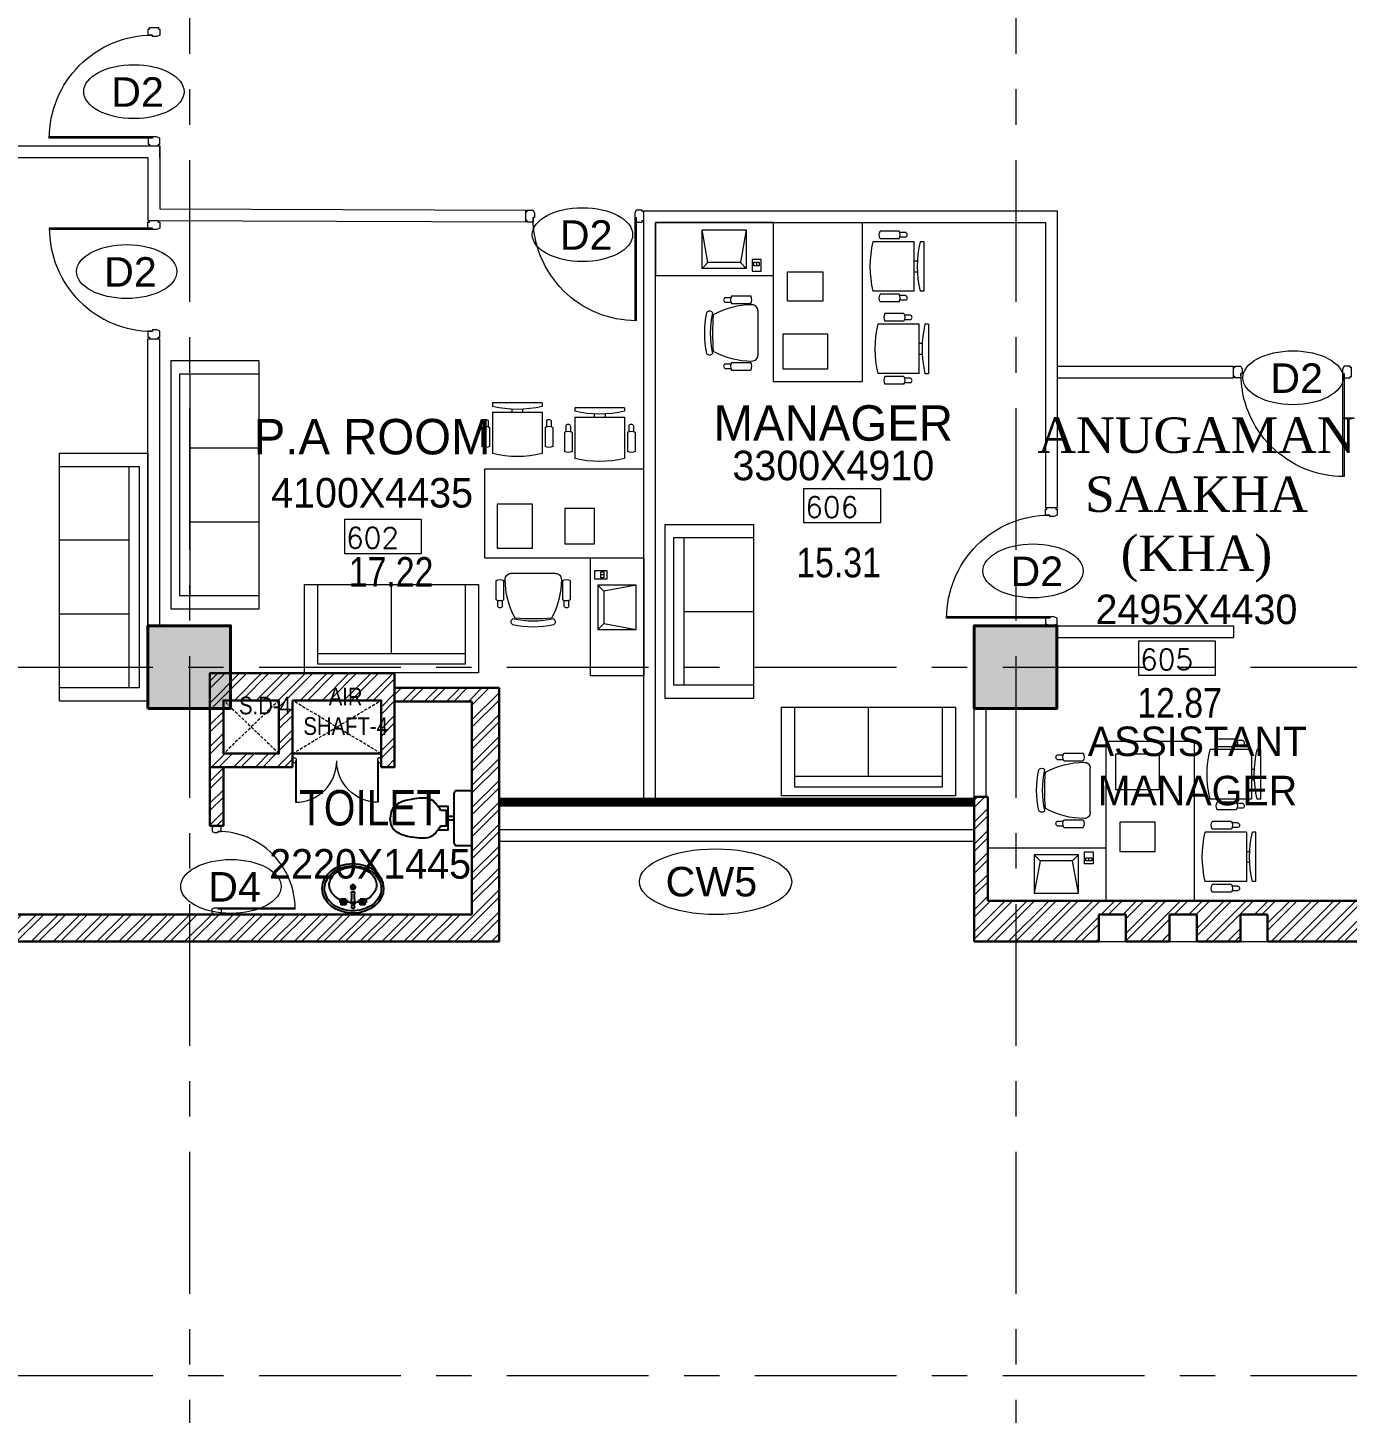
# Model space of a CAD drawing. Header units: millimetres. Extents: x 24487468 to 24959437, y -333213 to 842934.
# Drawn here: x 24732877 to 24744057, y 304303 to 316038 of the extents above; entities that cross this region are included whole.
import ezdxf

# ---------------------------------------------------------------- set-up
doc = ezdxf.new("R2010")
doc.units = ezdxf.units.MM
doc.header["$MEASUREMENT"] = 0
doc.linetypes.add('Centreline', pattern=[21, 12, -3, 3, -3])
doc.linetypes.add('DASHED2', pattern=[0.375, 0.25, -0.125])
doc.layers.get('0').update_dxf_attribs({"lineweight": 5})
for name, color, linetype, lineweight in [('A 0.13 dw', 175, 'Continuous', 5), ('A 0.13furniture', 30, 'Continuous', 0), ('AREA', 7, 'Continuous', 5), ('COLUMN', 12, 'Continuous', 40), ('FALSE CEILING', 7, 'Continuous', 35), ('HACTH', 8, 'Continuous', 0), ('hatch', 9, 'Continuous', 0), ('p1 plan grid lck', 6, 'Continuous', 5), ('room number', 99, 'Continuous', 20), ('text', 7, 'Continuous', 15), ('TEXT ROOM', 3, 'Continuous', 15), ('wall', 53, 'Continuous', 15), ('Wall1', 37, 'Continuous', 30), ('WALL2', 4, 'Continuous', 15), ('win shutters', 140, 'Continuous', 25)]:
    doc.layers.add(name, color=color, linetype=linetype, lineweight=lineweight)
doc.layers.add('A-BTEXT', color=57, linetype='Continuous')
doc.styles.add('arial', font='times.ttf')
doc.styles.add('ATTR', font='romans.shx', dxfattribs={"width": 0.8, "height": 0.48})
doc.styles.add('LABEL', font='arial.ttf', dxfattribs={"height": 18})
doc.styles.add('ordinary', font='arial.ttf')
doc.styles.add('ROMANS', font='romans__.ttf')
doc.styles.add('Tahoma', font='technic_.ttf')

# ---------------------------------------------------------------- blocks, each defined once
blk = doc.blocks.new('column 350')
at = {"layer": 'COLUMN', "ltscale": 100}
h = blk.add_hatch(color=256, dxfattribs=at)
h.dxf.hatch_style = 1
h.paths.add_polyline_path([(1327.5, 1037.5), (627.5, 1037.5), (627.5, 337.5), (1327.5, 337.5)])
blk.add_lwpolyline([(627.5, 1037.5), (1327.5, 1037.5), (1327.5, 337.5), (627.5, 337.5)], close=True, dxfattribs=at)
blk = doc.blocks.new('s11')
at = {"layer": 'A 0.13furniture'}
for p, q in [((-1363, 675), (-1363, 0)), ((-113, 675), (-1363, 675)), ((-1363, 587), (-1363, 0)), ((-113, 587), (-1363, 587)), ((-738, 587), (-738, 0)), ((-113, 0), (-113, 675))]:
    blk.add_line(p, q, dxfattribs=at)
blk.add_lwpolyline([(0, 0), (0, 750), (-1475, 750), (-1475, 0)], close=True, dxfattribs=at)
at = {"layer": 'A 0.13furniture', "style": 'ATTR', "text_generation_flag": 4, "width": 0.8, "flags": 9}
blk.add_attdef('ESTCODE', (0, 750), '', height=0.42, rotation=180, dxfattribs=at)
blk = doc.blocks.new('Production Armchair 1-flat-3-flat-1')
at = {"layer": 'A 0.13furniture'}
for p, q in [((175, 302), (224, 302)), ((175, 262), (225, 262)), ((231, 315), (393, 315)), ((231, 250), (393, 250)), ((454, 189), (454, -188)), ((175, -261), (225, -261)), ((175, -300), (224, -300)), ((231, -248), (393, -248)), ((231, -313), (393, -313))]:
    blk.add_line(p, q, dxfattribs=at)
for centre, radius, start, end in [((402, -433), 672, 89.8784, 119.0931), ((185, 282), 21.8, 114.8953, 245.3358), ((284, 282), 62.8, 148.9511, 211.0489), ((340, 282), 62.8, 328.9511, 31.0489), ((405, 190), 48.9, 359.252, 92.1864), ((804, 0), 804, 167.6021, 192.3979), ((44, 156), 30.3, 34.2916, 145.7084), ((854, 0), 804, 167.6021, 192.3979), ((1965, 0), 1896, 175.3453, 184.606), ((44, -156), 30.3, 214.2902, 325.7098), ((402, 435), 672, 240.894, 270.1219), ((405, -188), 48.9, 267.8132, 0.748), ((185, -280), 21.8, 114.6645, 245.1044), ((284, -281), 62.8, 148.9511, 211.0489), ((340, -281), 62.8, 328.9511, 31.0489)]:
    blk.add_arc(centre, radius, start, end, dxfattribs=at)
at = {"layer": 'A 0.13furniture', "style": 'ATTR', "text_generation_flag": 4, "width": 0.8, "flags": 9}
blk.add_attdef('ESTCODE', (0, 0), '', height=0.126, rotation=270, dxfattribs=at)
blk = doc.blocks.new('Executive Armchair 1-flat-5-flat-1')
at = {"layer": 'A 0.13furniture'}
for p, q in [((-207.9205, 299.7425), (-369.9195, 299.7425)), ((-207.9205, 234.94), (-369.9195, 234.94)), ((-152.609, 286.8125), (-201.71775, 286.7925)), ((-152.68875, 247.275), (-200.6105, 247.28)), ((-80.00175, 209.8875), (-430.05475, 209.8875)), ((-80.00175, -209.89), (-80.00175, 209.8875)), ((0, 210), (-30.0025, 210)), ((0, 210), (0, -210)), ((-53.85975, 45), (-80.00175, 45)), ((-80.00175, -45), (-53.8405, -45)), ((-80.00175, -209.89), (-430.001, -209.89)), ((0, -210), (-30.0025, -210)), ((-207.9205, -234.9425), (-369.9195, -234.9425)), ((-207.9205, -299.745), (-369.9195, -299.745)), ((-152.609, -286.815), (-201.71775, -286.795)), ((-152.68875, -247.2775), (-200.6105, -247.2825))]:
    blk.add_line(p, q, dxfattribs=at)
for centre, radius, start, end in [((-316.09875, 267.3425), 62.82115, 148.951400001, 211.048700002), ((-261.74125, 267.3425), 62.82123, 328.951400001, 31.04859), ((-161.7745, 267.0625), 21.77348, 294.664000001, 65.104889999), ((439.44675, 0.11), 894.44925, 166.435999999, 193.5788), ((839.5795, 0), 894.58, 166.423299999, 193.576700001), ((-316.099, -267.3425), 62.821, 148.951299998, 211.048700002), ((-261.741, -267.3425), 62.821, 328.951299998, 31.04867), ((-161.7745, -267.065), 21.77342, 294.894900003, 65.336150001)]:
    blk.add_arc(centre, radius, start, end, dxfattribs=at)
at = {"layer": 'A 0.13furniture', "style": 'ATTR', "text_generation_flag": 4, "width": 0.8, "flags": 9}
blk.add_attdef('ESTCODE', (0, 0), '', height=0.1199, rotation=90, dxfattribs=at)
blk = doc.blocks.new('Executive Armchair 1-flat-6-flat-1')
at = {"layer": 'A 0.13furniture'}
for p, q in [((-207.9205, 299.7425), (-369.9195, 299.7425)), ((-207.9205, 234.94), (-369.9195, 234.94)), ((-152.609, 286.8125), (-201.71775, 286.7925)), ((-152.68875, 247.275), (-200.6105, 247.28)), ((-80.00175, 209.8875), (-430.05475, 209.8875)), ((-80.00175, -209.89), (-80.00175, 209.8875)), ((0, 210), (-30.0025, 210)), ((0, 210), (0, -210)), ((-53.85975, 45), (-80.00175, 45)), ((-80.00175, -45), (-53.8405, -45)), ((-80.00175, -209.89), (-430.001, -209.89)), ((0, -210), (-30.0025, -210)), ((-207.9205, -234.9425), (-369.9195, -234.9425)), ((-207.9205, -299.745), (-369.9195, -299.745)), ((-152.609, -286.815), (-201.71775, -286.795)), ((-152.68875, -247.2775), (-200.6105, -247.2825))]:
    blk.add_line(p, q, dxfattribs=at)
for centre, radius, start, end in [((-316.09875, 267.3425), 62.82115, 148.951400001, 211.048700002), ((-261.74125, 267.3425), 62.82123, 328.951400001, 31.04859), ((-161.7745, 267.0625), 21.77348, 294.664000001, 65.104889999), ((439.44675, 0.11), 894.44925, 166.435999999, 193.5788), ((839.5795, 0), 894.58, 166.423299999, 193.576700001), ((-316.099, -267.3425), 62.821, 148.951299998, 211.048700002), ((-261.741, -267.3425), 62.821, 328.951299998, 31.04867), ((-161.7745, -267.065), 21.77342, 294.894900003, 65.336150001)]:
    blk.add_arc(centre, radius, start, end, dxfattribs=at)
at = {"layer": 'A 0.13furniture', "style": 'ATTR', "text_generation_flag": 4, "width": 0.8, "flags": 9}
blk.add_attdef('ESTCODE', (0, 0), '', height=0.1199, rotation=90, dxfattribs=at)
blk = doc.blocks.new('ASD-flat-1-flat-1')
at = {"layer": 'A 0.13furniture'}
for p, q in [((552383, -73628), (551383, -73628)), ((551383, -73628), (551383, -74078)), ((551777, -74017), (551777, -73692)), ((551827, -73967), (551777, -73692)), ((551777, -73692), (552152, -73692)), ((552152, -73692), (552102, -73967)), ((552152, -73692), (552152, -74017)), ((551777, -74017), (551827, -73967)), ((552152, -74017), (551777, -74017)), ((552102, -73967), (551827, -73967)), ((552102, -73967), (552152, -74017)), ((552202, -73942), (552202, -74042)), ((552277, -73942), (552202, -73942)), ((552202, -74042), (552277, -74042)), ((552214, -73967), (552214, -73992)), ((552264, -73967), (552214, -73967)), ((552214, -73992), (552264, -73992)), ((552239, -73967), (552239, -73992)), ((552264, -73992), (552264, -73967)), ((552277, -74042), (552277, -73942)), ((551383, -74078), (552383, -74078))]:
    blk.add_line(p, q, dxfattribs=at)
for points in [[(553133, -73628), (553133, -74978), (552383, -74978), (552383, -73628)], [(552801, -74296), (552501, -74296), (552501, -74046), (552801, -74046)], [(552839, -74871), (552464, -74871), (552464, -74571), (552839, -74571)]]:
    blk.add_lwpolyline(points, close=True, dxfattribs=at)
for name, p in [('Executive Armchair 1-flat-6-flat-1', (553655, -74001)), ('Production Armchair 1-flat-3-flat-1', (551797, -74565)), ('Executive Armchair 1-flat-5-flat-1', (553696, -74699))]:
    blk.add_blockref(name, p, dxfattribs=at)
at = {"layer": 'A 0.13furniture', "style": 'ATTR', "width": 0.8, "flags": 9}
blk.add_attdef('ESTCODE', (551777, -73692), '', height=0.00147, dxfattribs=at)
blk = doc.blocks.new("84'' Sofa-flat-3-flat-1")
at = {"layer": 'A 0.13furniture'}
for p, q in [((-1987.5, -75), (-1987.5, -749.999925)), ((-112.5, -75), (-1987.5, -75)), ((-112.5, -749.999925), (-112.5, -75)), ((-112.5, -162.5), (-1987.5, -162.5)), ((-1362.5, -162.5), (-1362.5, -749.999925)), ((-737.5, -162.5), (-737.5, -749.999925))]:
    blk.add_line(p, q, dxfattribs=at)
blk.add_lwpolyline([(0, -749.999925), (0, 0), (-2100, 0), (-2100, -749.999925)], close=True, dxfattribs=at)
at = {"layer": 'A 0.13furniture', "style": 'ATTR', "text_generation_flag": 4, "width": 0.8, "flags": 9}
blk.add_attdef('ESTCODE', (0, 0), '', height=0.42, rotation=180, dxfattribs=at)
blk = doc.blocks.new('Door1000-flat-3')
at = {"layer": 'A 0.13 dw'}
for p, q in [((-38, 0), (-38, -12)), ((38, 0), (-38, 0)), ((-38, -12), (-50, -12)), ((-50, -12), (-50, -63)), ((-50, -63), (-25, -75)), ((-25, -75), (12, -75)), ((12, -75), (12, -63)), ((12, -63), (50, -63)), ((38, -12), (38, 0)), ((50, -12), (38, -12)), ((50, -63), (50, -12)), ((-50, -937), (-25, -925)), ((-50, -988), (-50, -937)), ((-25, -925), (12, -925)), ((12, -925), (12, -937)), ((12, -925), (886, -925)), ((12, -937), (50, -937)), ((12, -937), (886, -937)), ((50, -937), (50, -988)), ((-38, -988), (-50, -988)), ((-38, -1000), (-38, -988)), ((38, -1000), (-38, -1000)), ((50, -988), (38, -988)), ((38, -988), (38, -1000))]:
    blk.add_line(p, q, dxfattribs=at)
blk.add_lwpolyline([(886, -937), (886, -937, 0.414214), (12, -63)], format="xyb", dxfattribs=at)
blk = doc.blocks.new('*U36')
at = {"layer": 'room number'}
blk.add_lwpolyline([(45.9, 40.4), (45.9, 240.4), (490.9, 240.4), (490.9, 40.4)], close=True, dxfattribs=at)
at = {"layer": 'room number', "style": 'ROMANS'}
blk.add_attdef('ROOM_NUM', (53.1, 72.5), '', height=120, dxfattribs=at)
blk = doc.blocks.new('md1')
at = {"layer": 'A 0.13 dw'}
for p, q in [((-924, 1799), (-936, 1799)), ((-936, 1799), (-936, 1748)), ((-924, 1811), (-924, 1799)), ((-848, 1811), (-924, 1811)), ((-848, 1799), (-848, 1811)), ((-836, 1799), (-848, 1799)), ((-836, 1748), (-836, 1799)), ((-936, 1748), (-911, 1736)), ((-911, 1736), (-874, 1736)), ((-874, 1736), (-874, 1748)), ((-874, 1748), (-836, 1748)), ((-874, 1748), (0, 1748)), ((-874, 1736), (0, 1736)), ((-936, 0), (-911, 12)), ((-936, -51), (-936, 0)), ((-911, 12), (-874, 12)), ((-874, 12), (-874, 0)), ((-874, 12), (0, 12)), ((-874, 0), (-836, 0)), ((-874, 0), (0, 0)), ((-836, 0), (-836, -51)), ((-924, -51), (-936, -51)), ((-924, -63), (-924, -51)), ((-848, -63), (-924, -63)), ((-836, -51), (-848, -51)), ((-848, -51), (-848, -63))]:
    blk.add_line(p, q, dxfattribs=at)
for points in [[(0, 1748), (0, 1748, -0.414214), (-874, 874)], [(0, 0), (0, 0, 0.414214), (-874, 874)]]:
    blk.add_lwpolyline(points, format="xyb", dxfattribs=at)
blk = doc.blocks.new('VO2')
at = {"layer": 'HACTH', "linetype": 'DASHED2', "ltscale": 100}
for p, q in [((0, 730), (-450, 1200)), ((-450, 730), (0, 1200)), ((0, -135), (-450, 615)), ((0, 615), (-450, -135))]:
    blk.add_line(p, q, dxfattribs=at)
blk.add_lwpolyline([(0, -135), (-450, -135), (-450, 615), (0, 615)], dxfattribs=at)
at = {"layer": 'Wall1', "ltscale": 100}
for p, q in [((0, 615), (-450, 615)), ((0, 615), (115, 615)), ((0, 615), (0, -135)), ((0, -135), (-450, -135))]:
    blk.add_line(p, q, dxfattribs=at)
for points in [[(115, -135), (115, -250), (-680, -250), (-680, 1315), (115, 1315), (115, 615)], [(115, -250), (-680, -250), (-680, 1315), (115, 1315), (115, 615)], [(-450, 1025), (-450, 1200), (0, 1200), (0, 730), (-450, 730)], [(-450, 730), (-450, 1200), (0, 1200), (0, 730)], [(115, -135), (-450, -135), (-450, 615)], [(0, -135), (0, -135), (-450, -135)]]:
    blk.add_lwpolyline(points, dxfattribs=at)
at = {"layer": 'WALL2', "xscale": -0.4001994771859112, "yscale": 0.4001994771859112, "zscale": 0.4001994771859112, "rotation": 180}
blk.add_blockref('md1', (412, 590), dxfattribs=at)
blk = doc.blocks.new('charpi western plan with cistern')
at = {"linetype": 'Continuous'}
for p, q in [((-16, 202), (-16, 150)), ((16, 150), (16, 202))]:
    blk.add_line(p, q, dxfattribs=at)
for points in [[(100, 288), (100, 202), (-100, 202), (-100, 288)], [(65, 265), (65, 217), (-65, 217), (-65, 265)]]:
    blk.add_lwpolyline(points, dxfattribs=at)
blk.add_lwpolyline([(235, 125, 0.414214), (210, 150), (210, 150), (-210, 150), (-210, 150, 0.414214), (-235, 125), (-235, 125), (-235, 0), (235, 0)], format="xyb", close=True, dxfattribs=at)
for points in [[(-65, 265), (-153, 341), (-164, 486), (-73, 677), (0, 694)], [(65, 265), (153, 341), (165, 486), (73, 677), (0, 694)]]:
    blk.add_spline(points, degree=3)
blk = doc.blocks.new('sdtgkljb m')
at = {"layer": 'A-BTEXT'}
for p, q in [((1275.93, 1572.36), (1275.94, 1574.36)), ((1276.43, 1572.36), (1275.93, 1572.36)), ((1275.94, 1574.36), (1276.44, 1574.36)), ((1276.44, 1574.86), (1276.43, 1571.86)), ((1276.43, 1571.86), (1277.43, 1571.85)), ((1277.44, 1574.85), (1276.44, 1574.86)), ((1277.44, 1574.35), (1277.43, 1572.35)), ((1277.43, 1572.35), (1278.43, 1572.35)), ((1277.43, 1571.85), (1277.43, 1572.35)), ((1277.44, 1574.35), (1277.44, 1574.85)), ((1278.44, 1574.35), (1277.44, 1574.35)), ((1278.43, 1572.35), (1278.44, 1574.35)), ((1270.14, 1569.35), (1270.84, 1568.64)), ((1271.02, 1570.13), (1270.15, 1569.27)), ((1270.25, 1569.77), (1271.27, 1568.74)), ((1271.38, 1569.96), (1270.32, 1568.91)), ((1270.51, 1570.04), (1271.54, 1569.01)), ((1271.6, 1569.65), (1270.63, 1568.69)), ((1270.94, 1570.14), (1271.64, 1569.44)), ((1271.59, 1569.11), (1271.17, 1568.69)), ((1272.92, 1570.12), (1272.92, 1568.62)), ((1275.9, 1564.36), (1275.91, 1566.36)), ((1275.91, 1566.36), (1276.41, 1566.36)), ((1276.41, 1566.86), (1276.4, 1563.86)), ((1277.41, 1566.85), (1276.41, 1566.86)), ((1277.41, 1566.35), (1277.4, 1564.35)), ((1277.41, 1566.35), (1277.41, 1566.85)), ((1278.41, 1566.35), (1277.41, 1566.35)), ((1277.92, 1568.35), (1277.92, 1570.35)), ((1277.92, 1569.6), (1277.92, 1569.1)), ((1278.42, 1569.6), (1277.92, 1569.6)), ((1277.92, 1569.1), (1278.42, 1569.1)), ((1278.4, 1564.35), (1278.41, 1566.35)), ((1278.42, 1569.1), (1278.42, 1569.6)), ((1276.4, 1564.36), (1275.9, 1564.36)), ((1276.4, 1563.86), (1277.4, 1563.85)), ((1277.4, 1563.85), (1277.4, 1564.35)), ((1277.4, 1564.35), (1278.4, 1564.35))]:
    blk.add_line(p, q, dxfattribs=at)
for centre, radius in [((1270.89, 1569.39), 1), ((1270.89, 1569.39), 0.75), ((1279.17, 1569.39), 0.75)]:
    blk.add_circle(centre, radius, dxfattribs=at)
for centre, start, end in [((1274.84, 1582.63), 261.27228, 284.08628), ((1274.76, 1556.1), 75.54745, 98.36168)]:
    blk.add_arc(centre, 12.66, start, end, dxfattribs=at)
at = {"layer": 'A-BTEXT', "extrusion": (0, 0, -1)}
blk.add_ellipse((1271.42, 1569.42), major_axis=(0.04, 13), ratio=0.807692, start_param=3.141593, end_param=9.424778, dxfattribs=at)
at = {"layer": 'A-BTEXT'}
for points, knots in [([(1271.38, 1557.42), (1270.64, 1557.42), (1269.9, 1557.53), (1268.13, 1558.07), (1267.12, 1558.63), (1265.28, 1560.15), (1264.46, 1561.13), (1263.13, 1563.38), (1262.62, 1564.66), (1261.99, 1567.38), (1261.86, 1568.81), (1262.02, 1571.64), (1262.3, 1573.04), (1263.22, 1575.62), (1263.86, 1576.8), (1265.42, 1578.8), (1266.33, 1579.63), (1268.3, 1580.83), (1269.35, 1581.21), (1271.5, 1581.5), (1272.59, 1581.41), (1274.69, 1580.77), (1275.71, 1580.22), (1277.54, 1578.7), (1278.36, 1577.73), (1279.7, 1575.48), (1280.21, 1574.19), (1280.85, 1571.48), (1280.97, 1570.05), (1280.82, 1567.22), (1280.55, 1565.82), (1279.63, 1563.24), (1278.99, 1562.06), (1277.44, 1560.05), (1276.53, 1559.22), (1274.56, 1558.02), (1273.5, 1557.64), (1272.08, 1557.44), (1271.73, 1557.42), (1271.38, 1557.42)], [0, 0, 0, 0, 0.239071, 0.239071, 0.587936, 0.587936, 0.9368, 0.9368, 1.285665, 1.285665, 1.63453, 1.63453, 1.983394, 1.983394, 2.332259, 2.332259, 2.681124, 2.681124, 3.029988, 3.029988, 3.378853, 3.378853, 3.727717, 3.727717, 4.076582, 4.076582, 4.425447, 4.425447, 4.774311, 4.774311, 5.123176, 5.123176, 5.472041, 5.472041, 5.820905, 5.820905, 6.16977, 6.16977, 6.283185, 6.283185, 6.283185, 6.283185]), ([(1269.89, 1559.42), (1269.17, 1559.43), (1268.46, 1559.57), (1267.05, 1560.14), (1266.35, 1560.58), (1265.06, 1561.76), (1264.46, 1562.51), (1263.47, 1564.23), (1263.07, 1565.22), (1262.54, 1567.32), (1262.41, 1568.44), (1262.43, 1570.67), (1262.59, 1571.78), (1263.16, 1573.86), (1263.58, 1574.83), (1264.61, 1576.52), (1265.22, 1577.24), (1266.53, 1578.38), (1267.23, 1578.79), (1268.65, 1579.32), (1269.37, 1579.44), (1270.8, 1579.4), (1271.51, 1579.24), (1272.92, 1578.63), (1273.61, 1578.17), (1274.89, 1576.96), (1275.48, 1576.2), (1276.45, 1574.44), (1276.83, 1573.44), (1277.33, 1571.33), (1277.44, 1570.2), (1277.38, 1567.98), (1277.21, 1566.87), (1276.6, 1564.8), (1276.17, 1563.85), (1275.12, 1562.19), (1274.5, 1561.49), (1273.18, 1560.39), (1272.47, 1559.99), (1271.14, 1559.53), (1270.51, 1559.42), (1269.89, 1559.42)], [0, 0, 0, 0, 0.316111, 0.316111, 0.632222, 0.632222, 0.948333, 0.948333, 1.264445, 1.264445, 1.580556, 1.580556, 1.896667, 1.896667, 2.212778, 2.212778, 2.528889, 2.528889, 2.845, 2.845, 3.161111, 3.161111, 3.477223, 3.477223, 3.793334, 3.793334, 4.109445, 4.109445, 4.425556, 4.425556, 4.741667, 4.741667, 5.057778, 5.057778, 5.373889, 5.373889, 5.690001, 5.690001, 6.006112, 6.006112, 6.283185, 6.283185, 6.283185, 6.283185])]:
    blk.add_open_spline(points, degree=3, knots=knots, dxfattribs=at)

msp = doc.modelspace()

# ---------------------------------------------------------------- hatches: boundary and pattern name
at = {"layer": 'hatch', "ltscale": 100}
h = msp.add_hatch(dxfattribs=at)
h.set_pattern_fill('ANSI32', color=256, scale=350)
h.set_pattern_definition([(45, (24732112.53, 310473.5), (-92.8078, 92.8078), []), (45, (24732174.4, 310473.5), (-92.8078, 92.8078), [])])
h.paths.add_polyline_path([(24728255, 312648.5), (24727353.9, 312648.5), (24727353.9, 312418.5), (24727353.9, 308298.5), (24736871.1, 308298.5), (24736871.1, 310446), (24735986.1, 310446), (24735986.1, 310331), (24736641.1, 310331), (24736641.1, 309578.5), (24736641.1, 309578.5), (24736641.1, 309108.5), (24736641.1, 308528.5), (24727583.9, 308528.5), (24727583.9, 312418.5), (24728252.9, 312418.5)])
h = msp.add_hatch(dxfattribs=at)
h.set_pattern_fill('ANSI32', color=256, scale=350)
h.set_pattern_definition([(45, (24735203.62, 310173.08), (-92.808, 92.808), []), (45, (24735265.49, 310173.08), (-92.808, 92.808), [])])
h.paths.add_polyline_path([(24735121.1, 310570.6), (24734421.1, 310570.6), (24734421.1, 309775.6), (24735121.1, 309775.6)])
h.paths.add_polyline_path([(24735006.1, 309890.6), (24735006.1, 310340.6), (24734536.1, 310340.6), (24734536.1, 309890.6)], flags=16)
h.paths.add_polyline_path([(24735121.1, 310570.6), (24735121.1, 310340.6), (24735871.1, 310340.6), (24735871.1, 309775.6), (24735986.1, 309775.6), (24735986.1, 310570.6)])
h = msp.add_hatch(dxfattribs=at)
h.set_pattern_fill('ANSI32', color=256, scale=350)
h.set_pattern_definition([(45, (24734478.62, 309527.04), (-92.81, 92.81), []), (45, (24734540.49, 309527.04), (-92.81, 92.81), [])])
h.paths.add_polyline_path([(24734536.1, 309775.6), (24734421.1, 309775.6), (24734421.1, 309278.5), (24734536.1, 309278.5)])
h = msp.add_hatch(dxfattribs=at)
h.set_pattern_fill('ANSI32', color=256, scale=350)
h.set_pattern_definition([(45, (24743035.86, 309035.97), (-92.808, 92.808), []), (45, (24743097.74, 309035.97), (-92.808, 92.808), [])])
h.paths.add_polyline_path([(24745175.6, 309773.4), (24745060.6, 309773.4), (24745060.6, 308643.5), (24741011.1, 308643.5), (24741011.1, 309523.5), (24740896.1, 309523.5), (24740896.1, 308298.5), (24741951.1, 308298.5), (24741951.1, 308528.5), (24742181.1, 308528.5), (24742181.1, 308298.5), (24742551.1, 308298.5), (24742551.1, 308528.5), (24742781.1, 308528.5), (24742781.1, 308298.5), (24743151.1, 308298.5), (24743151.1, 308528.5), (24743381.1, 308528.5), (24743381.1, 308298.5), (24745175.6, 308298.5)])

# ---------------------------------------------------------------- linework, layer by layer
at = {"ltscale": 100}
msp.add_lwpolyline([(24728254.7, 324948.5), (24728241.1, 312648.5), (24727347.2, 312648.5), (24727360.7, 308298.5), (24736871.1, 308298.5), (24736871.1, 309478.5), (24740896.1, 309478.5), (24740896.1, 308298.5), (24745173.5, 308298.5), (24745175.6, 309773.4), (24756046.6, 309773.4), (24756046.6, 323773), (24745056.1, 323778.5), (24745056.1, 324948.5), (24740895.1, 324948.5), (24740895.1, 323726), (24736871.1, 323726), (24736871.1, 324948.5), (24728254.7, 324948.5)], dxfattribs=at)
at = {"layer": 'hatch', "ltscale": 100}
for p, q in [((24735986.1, 310446), (24735986.1, 310331)), ((24734536.1, 309775.6), (24734421.1, 309776))]:
    msp.add_line(p, q, dxfattribs=at)
at = {"layer": 'p1 plan grid lck', "linetype": 'Centreline', "ltscale": 100}
for p, q in [((24734247.2, 340116.4), (24734247.2, 293269.4)), ((24741247.2, 340116.4), (24741247.2, 293269.4)), ((24709637.4, 310623.5), (24762027.1, 310623.5)), ((24709637.4, 304623.5), (24762025.5, 304623.5))]:
    msp.add_line(p, q, dxfattribs=at)
at = {"layer": 'text', "ltscale": 100}
for centre, major_axis, ratio in [((24733776.9, 315496.6), (-424.8, 0), 0.5372842), ((24737577.3, 314285.5), (-424.8, 0), 0.5372842), ((24733716.6, 313972.8), (-424.8, 0), 0.5372842), ((24743596.4, 313073.4), (-424.8, 0), 0.5372842), ((24741394.9, 311437.6), (-424.8, 0), 0.5372842), ((24734598.7, 308765.2), (-424.8, 0), 0.5372842), ((24738704.7, 308805.5), (-645.2, 0), 0.4312913)]:
    msp.add_ellipse(centre, major_axis=major_axis, ratio=ratio, dxfattribs=at)
at = {"layer": 'wall', "ltscale": 100}
for p, q in [((24736871.1, 309248.5), (24740896.1, 309248.5)), ((24736871.1, 309148.5), (24740896.1, 309148.5))]:
    msp.add_line(p, q, dxfattribs=at)
at = {"layer": 'Wall1', "ltscale": 100}
for p, q in [((24735986.1, 310446), (24736871.1, 310446)), ((24736871.1, 310446), (24736871.1, 308298.5)), ((24734421.1, 310273.5), (24734421.1, 309278.5)), ((24735986.1, 310331), (24736641.1, 310331)), ((24736641.1, 310331), (24736641.1, 308528.5)), ((24734536.1, 309775.6), (24734536.1, 309278.5)), ((24736871.1, 309478.5), (24740896.1, 309478.5)), ((24740896.1, 309523.5), (24740896.1, 308298.5)), ((24740896.1, 309523.5), (24741011.1, 309523.5)), ((24741011.1, 309523.5), (24741011.1, 308643.5)), ((24734536.1, 309278.5), (24734421.1, 309278.5)), ((24745060.6, 308643.5), (24741011.1, 308643.5)), ((24742781.1, 308643.5), (24742551.1, 308643.5)), ((24736641.1, 308528.5), (24727583.9, 308528.5)), ((24742181.1, 308528.5), (24741951.1, 308528.5)), ((24741951.1, 308528.5), (24741951.1, 308298.5)), ((24742181.1, 308528.5), (24742181.1, 308298.5)), ((24742781.1, 308528.5), (24742551.1, 308528.5)), ((24742551.1, 308528.5), (24742551.1, 308298.5)), ((24742781.1, 308528.5), (24742781.1, 308298.5)), ((24743151.1, 308528.5), (24743151.1, 308298.5)), ((24743381.1, 308528.5), (24743151.1, 308528.5)), ((24743381.1, 308528.5), (24743381.1, 308298.5)), ((24736871.1, 308298.5), (24727353.9, 308298.5)), ((24741951.1, 308298.5), (24740896.1, 308298.5)), ((24742551.1, 308298.5), (24742181.1, 308298.5)), ((24743151.1, 308298.5), (24742781.1, 308298.5)), ((24745175.6, 308298.5), (24743381.1, 308298.5))]:
    msp.add_line(p, q, dxfattribs=at)
at = {"layer": 'WALL2', "ltscale": 100}
for p, q in [((24728254.8, 315038.4), (24733996.1, 315038.4)), ((24733996.1, 314938.4), (24733996.1, 315038.4)), ((24733996.1, 315038.4), (24733996.1, 314503.8)), ((24728254.9, 314938.5), (24733896.1, 314938.4)), ((24733896.1, 314938.4), (24733896.1, 314404.1)), ((24733996.1, 314503.8), (24737096.1, 314493.3)), ((24737096.1, 314393.3), (24737096.1, 314493.3)), ((24738096.1, 309478.5), (24738096.1, 314488.4)), ((24738096.1, 314488.4), (24741598.6, 314488.4)), ((24739096.1, 314488.4), (24739196.1, 314488.4)), ((24741598.6, 314488.4), (24741598.6, 311973.5)), ((24733896.1, 314404.1), (24737096.1, 314393.3)), ((24738196.1, 309478.5), (24738196.1, 314388.4)), ((24738196.1, 314388.4), (24741498.6, 314388.4)), ((24741498.6, 314388.4), (24741498.6, 311973.5)), ((24733896.4, 310973.5), (24733896.4, 313403.9)), ((24733896.4, 313403.9), (24733996.4, 313403.9)), ((24733996.4, 310973.5), (24733996.4, 313403.9)), ((24741598.6, 313172.1), (24743092.1, 313172.1)), ((24743092.1, 313072.1), (24743092.1, 313172.1)), ((24741598.6, 313072.1), (24743092.1, 313072.1)), ((24741498.6, 311973.5), (24741598.6, 311973.5)), ((24741596.1, 310973.5), (24743092.1, 310973.5)), ((24743092.1, 310973.5), (24743092.1, 310873.5)), ((24741596.1, 310873.5), (24743092.1, 310873.5)), ((24740896.1, 309523.5), (24740896.1, 310273.5)), ((24740996.1, 309523.5), (24740996.1, 310273.5))]:
    msp.add_line(p, q, dxfattribs=at)
at = {"layer": 'win shutters', "ltscale": 100, "const_width": 75}
msp.add_lwpolyline([(24736871.1, 309478.5), (24740896.1, 309478.5)], dxfattribs=at)

# ---------------------------------------------------------------- block references
at = {"layer": 'A 0.13 dw', "xscale": -1}
for p in [(24733946.6, 316038.4), (24741548.6, 311973.5)]:
    msp.add_blockref('Door1000-flat-3', p, dxfattribs=at)
at = {"layer": 'A 0.13 dw', "xscale": -1, "rotation": 90}
for p in [(24737096.1, 314442.1), (24743092.1, 313122.4)]:
    msp.add_blockref('Door1000-flat-3', p, dxfattribs=at)
at = {"layer": 'A 0.13 dw', "rotation": 180}
msp.add_blockref('Door1000-flat-3', (24733946, 313403.9), dxfattribs=at)
at = {"layer": 'A 0.13 dw', "xscale": 0.749972490150327, "yscale": 0.749972490150327, "zscale": 0.749972490150327}
msp.add_blockref('Door1000-flat-3', (24734478.6, 309278.5), dxfattribs=at)
at = {"layer": 'A 0.13furniture'}
msp.add_blockref('ASD-flat-1-flat-1', (24186813, 388016.9), dxfattribs=at)
at = {"layer": 'A 0.13furniture', "rotation": 90}
msp.add_blockref("84'' Sofa-flat-3-flat-1", (24734088.9, 313217), dxfattribs=at)
at = {"layer": 'A 0.13furniture', "xscale": -1}
for name, p, rotation in [('ASD-flat-1-flat-1', (24811724.6, -240835.1), 269.9999999813612), ("84'' Sofa-flat-3-flat-1", (24733896.4, 312434.4), 270), ('ASD-flat-1-flat-1', (24189628, 235015), 180)]:
    msp.add_blockref(name, p, dxfattribs=dict(at, rotation=rotation))
at = {"layer": 'A-BTEXT', "linetype": 'Continuous', "extrusion": (-6.41225e-12, -1.4656e-11, -1), "zscale": -1, "rotation": 270.0001289198109}
msp.add_blockref('charpi western plan with cistern', (-24736641.1, 309343.5, 0), dxfattribs=at)
at = {"layer": 'A-BTEXT', "linetype": 'Continuous', "extrusion": (1.4656e-11, -6.41225e-12, -1), "xscale": 20.01431250013412, "yscale": 20.01431250013412, "zscale": -20.01431250013411, "rotation": 270}
msp.add_blockref('sdtgkljb m', (-24767043.4, 334195.3, 0), dxfattribs=at)
at = {"layer": 'COLUMN', "rotation": 89.99999999994951}
for p in [(24734933.6, 309646), (24741933.6, 309646)]:
    msp.add_blockref('column 350', p, dxfattribs=at)
at = {"layer": 'FALSE CEILING', "xscale": -1, "rotation": 90}
msp.add_blockref('VO2', (24735736.1, 309890.6), dxfattribs=at)
at = {"layer": 'room number', "xscale": 1.456692913385827, "yscale": 1.456692913385827, "zscale": 0.984251968503937}
for p, values in [((24739386.9, 311785.3), {'ROOM_NUM': '606'}), ((24735496.4, 311524.3), {'ROOM_NUM': '602'}), ((24742223.1, 310494.1), {'ROOM_NUM': '605'})]:
    msp.add_blockref('*U36', p, dxfattribs=at).add_auto_attribs(values)
at = {"layer": 'WALL2', "xscale": -1}
for p, rotation in [((24739027.2, 310356.1), 90), ((24736697.6, 311323.1), 180), ((24740738.7, 310282.2), 180)]:
    msp.add_blockref('s11', p, dxfattribs=dict(at, rotation=rotation))

# ---------------------------------------------------------------- texts
at = {"layer": 'AREA', "char_height": 250, "attachment_point": 1, "style": 'Tahoma'}
for s, insert, width in [('17.22', (24735597.6, 311554.5), 670.063), ('15.31', (24739388.6, 311633.3), 708.443), ('12.87', (24742277.6, 310445.8), 795.172)]:
    msp.add_mtext(s, dxfattribs=dict(at, insert=insert, width=width))
at = {"layer": 'text', "ltscale": 100, "char_height": 200, "attachment_point": 1, "style": 'ordinary'}
for s, insert in [('{\\H1.25x;D2}', (24733585, 315618.3)), ('{\\H1.25x;D2}', (24737385.4, 314407.2)), ('{\\H1.25x;D2}', (24733524.7, 314094.5)), ('{\\H1.25x;D2}', (24743404.5, 313195.1)), ('{\\H1.25x;D2}', (24741203, 311559.3)), ('{\\H1.25x;D4}', (24734406.8, 308886.9))]:
    msp.add_mtext_dynamic_manual_height_columns(s, width=373.513, gutter_width=15, heights=[0], dxfattribs=dict(at, insert=insert))
at = {"layer": 'text', "char_height": 150, "width": 4499.814, "attachment_point": 2, "style": 'LABEL'}
for s, insert in [('\\pi-450,l600,t600;{\\fTechnic|b0|i0|c2|p2;AIR \\PSHAFT-4}', (24735496.1, 310448.5)), ('\\pi-450,l600,t600;{\\fTechnic|b0|i0|c2|p2;S.D-4}', (24734812.1, 310373))]:
    msp.add_mtext(s, dxfattribs=dict(at, insert=insert))
at = {"layer": 'text', "ltscale": 100, "insert": (24738281.4, 308930.7), "char_height": 250, "width": 373.513, "attachment_point": 1, "style": 'ordinary'}
msp.add_mtext('CW5', dxfattribs=at)
at = {"layer": 'TEXT ROOM', "attachment_point": 5, "style": 'arial'}
for s, insert, char_height, width in [('{\\fNirmala UI|b0|i0|c0|p34;MANAGER}', (24739702.3, 312688.1), 300, 3012.597), ('{\\fNirmala UI|b0|i0|c0|p34;P.A ROOM\\P\\H0.83333x;4100X4435}', (24735794.8, 312347.7), 300, 3012.597), ('{\\fTimes New Roman CE|b0|i0|c238|p18;ANUGAMAN SAAKHA (KHA)\\P\\fNirmala UI|b0|i0|c0|p34;\\H0.83333x;2495X4430}', (24742778.9, 311860.4), 300, 3012.597), ('{\\fNirmala UI|b0|i0|c0|p34;\\P\\H0.83333x;3300X4910}', (24739702.3, 312578.6), 300, 3012.597), ('{\\fNirmala UI|b0|i0|c0|p34;ASSISTANT MANAGER}', (24742786.9, 309784.1), 250, 3012.597), ('{\\fTechnic|b0|i0|c2|p2;TOILET\\P\\fNirmala UI|b0|i0|c0|p34;\\H0.83333x;2220X1445}', (24735778, 309205), 300, 9381.345)]:
    msp.add_mtext(s, dxfattribs=dict(at, insert=insert, char_height=char_height, width=width))

doc.saveas('drawing.dxf')
